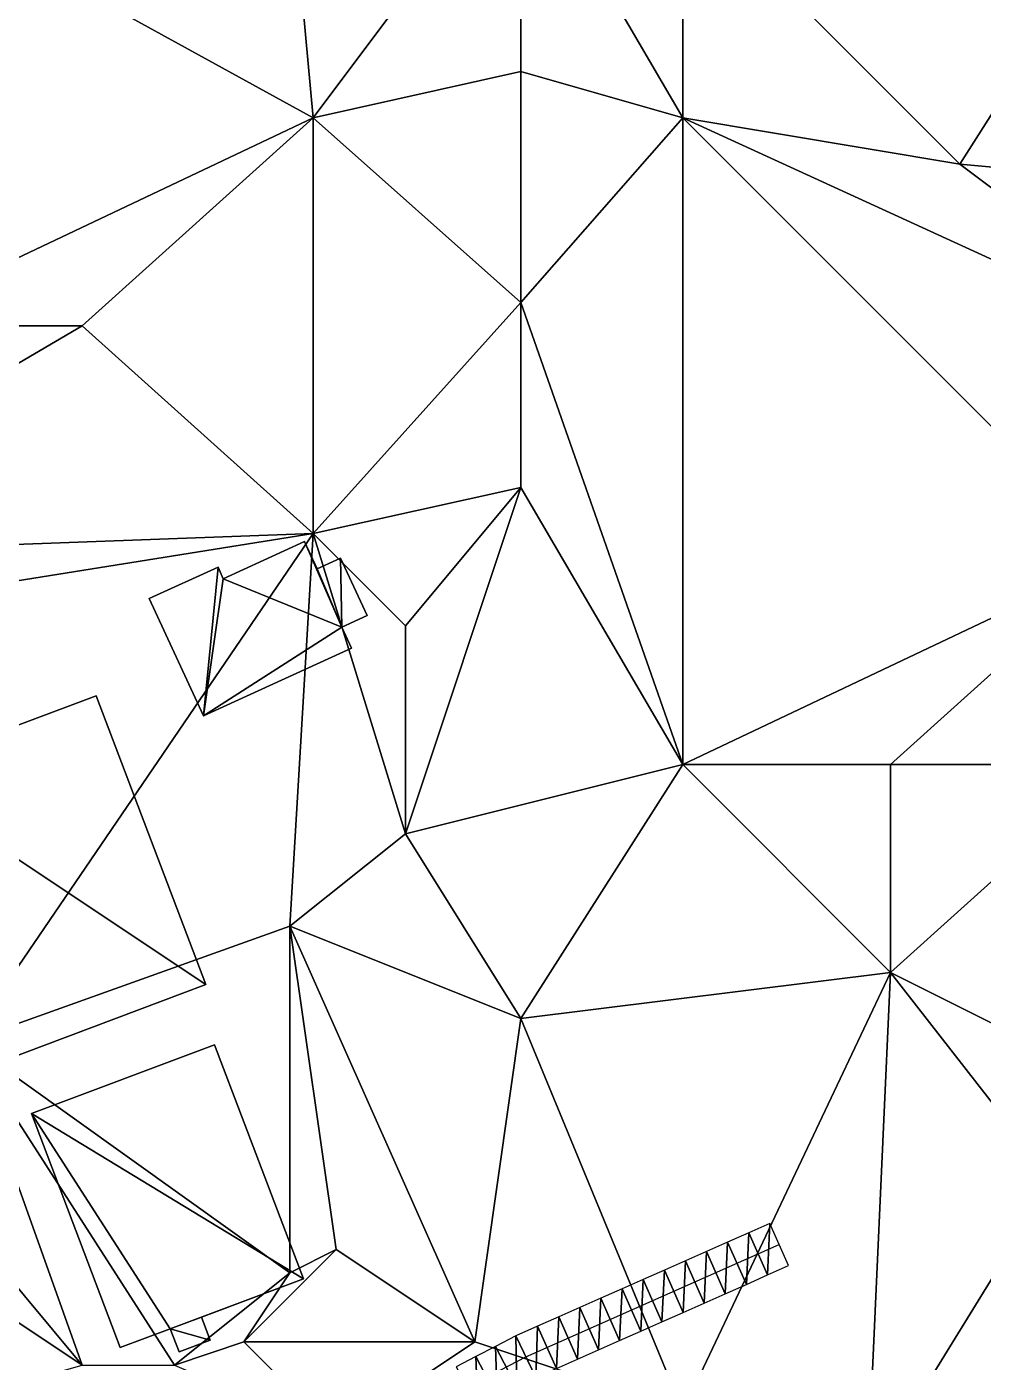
# Model space of a CAD drawing. Header units: metres. Extents: x -1103 to 901, y -902 to 905.
# Drawn here: x 549.2 to 632, y 562.2 to 677.9 of the extents above; entities that cross this region are included whole.
import ezdxf

# ---------------------------------------------------------------- set-up
doc = ezdxf.new("R2010")
doc.units = ezdxf.units.M
for name, color, linetype in [('OSM_BUILDING_FOOTPRINTS', 7, 'CONTINUOUS'), ('OSM_BUILDING_ROOFS', 1, 'CONTINUOUS'), ('OSM_BUILDING_WALLS', 8, 'CONTINUOUS'), ('OSM_ROAD_AXES', 2, 'CONTINUOUS'), ('OSM_ROAD_SURFACE', 9, 'CONTINUOUS'), ('OSM_TERRAIN', 3, 'CONTINUOUS')]:
    doc.layers.add(name, color=color, linetype=linetype)

msp = doc.modelspace()

# ---------------------------------------------------------------- linework, layer by layer
at = {"layer": 'OSM_BUILDING_FOOTPRINTS'}
for points in [[(559.82, 628.37, 8.91), (565.78, 631.08, 8.91), (566.23, 630.09, 8.91), (573.26, 633.3, 8.91), (574.36, 630.95, 8.91), (576.37, 631.86, 8.91), (578.67, 626.91, 8.91), (576.48, 625.9, 8.91), (577.33, 624.08, 8.91), (564.51, 618.23, 8.91), (559.82, 628.37, 8.91)], [(555.21, 619.94, 8.89), (564.71, 594.94, 8.89), (546.77, 588.21, 8.89), (537.26, 613.22, 8.89), (555.21, 619.94, 8.89)], [(565.48, 589.72, 8.87), (573.16, 569.46, 8.87), (564.34, 566.15, 8.87), (565.09, 564.17, 8.87), (562.4, 563.15, 8.87), (561.64, 565.14, 8.87), (557.3, 563.51, 8.87), (549.61, 583.77, 8.87), (565.48, 589.72, 8.87)]]:
    msp.add_polyline3d(points, close=True, dxfattribs=at)
at = {"layer": 'OSM_BUILDING_ROOFS'}
for points in [[(576.48, 625.9, 18.91), (573.26, 633.3, 18.91), (566.23, 630.09, 18.91)], [(576.48, 625.9, 18.91), (574.36, 630.95, 18.91), (573.26, 633.3, 18.91)], [(576.48, 625.9, 18.91), (576.37, 631.86, 18.91), (574.36, 630.95, 18.91)], [(576.48, 625.9, 18.91), (578.67, 626.91, 18.91), (576.37, 631.86, 18.91)], [(565.78, 631.08, 18.91), (559.82, 628.37, 18.91), (564.51, 618.23, 18.91)], [(566.23, 630.09, 18.91), (565.78, 631.08, 18.91), (564.51, 618.23, 18.91)], [(566.23, 630.09, 18.91), (564.51, 618.23, 18.91), (576.48, 625.9, 18.91)], [(564.51, 618.23, 18.91), (577.33, 624.08, 18.91), (576.48, 625.9, 18.91)], [(564.71, 594.94, 18.89), (555.21, 619.94, 18.89), (537.26, 613.22, 18.89)], [(564.71, 594.94, 18.89), (537.26, 613.22, 18.89), (546.77, 588.21, 18.89)], [(573.16, 569.46, 18.87), (565.48, 589.72, 18.87), (549.61, 583.77, 18.87)], [(549.61, 583.77, 18.87), (557.3, 563.51, 18.87), (561.64, 565.14, 18.87)], [(561.64, 565.14, 18.87), (573.16, 569.46, 18.87), (549.61, 583.77, 18.87)], [(561.64, 565.14, 18.87), (564.34, 566.15, 18.87), (573.16, 569.46, 18.87)], [(561.64, 565.14, 18.87), (565.09, 564.17, 18.87), (564.34, 566.15, 18.87)], [(561.64, 565.14, 18.87), (562.4, 563.15, 18.87), (565.09, 564.17, 18.87)]]:
    msp.add_3dface(points, dxfattribs=at)
at = {"layer": 'OSM_BUILDING_WALLS'}
for points in [[(573.26, 633.3, 8.91), (566.23, 630.09, 8.91), (566.23, 630.09, 18.91)], [(573.26, 633.3, 8.91), (566.23, 630.09, 18.91), (573.26, 633.3, 18.91)], [(574.36, 630.95, 8.91), (573.26, 633.3, 8.91), (573.26, 633.3, 18.91)], [(574.36, 630.95, 8.91), (573.26, 633.3, 18.91), (574.36, 630.95, 18.91)], [(576.37, 631.86, 8.91), (574.36, 630.95, 8.91), (574.36, 630.95, 18.91)], [(576.37, 631.86, 8.91), (574.36, 630.95, 18.91), (576.37, 631.86, 18.91)], [(578.67, 626.91, 8.91), (576.37, 631.86, 8.91), (576.37, 631.86, 18.91)], [(578.67, 626.91, 8.91), (576.37, 631.86, 18.91), (578.67, 626.91, 18.91)], [(565.78, 631.08, 8.91), (559.82, 628.37, 8.91), (559.82, 628.37, 18.91)], [(565.78, 631.08, 8.91), (559.82, 628.37, 18.91), (565.78, 631.08, 18.91)], [(566.23, 630.09, 8.91), (565.78, 631.08, 8.91), (565.78, 631.08, 18.91)], [(566.23, 630.09, 8.91), (565.78, 631.08, 18.91), (566.23, 630.09, 18.91)], [(559.82, 628.37, 8.91), (564.51, 618.23, 8.91), (564.51, 618.23, 18.91)], [(559.82, 628.37, 8.91), (564.51, 618.23, 18.91), (559.82, 628.37, 18.91)], [(576.48, 625.9, 8.91), (578.67, 626.91, 8.91), (578.67, 626.91, 18.91)], [(576.48, 625.9, 8.91), (578.67, 626.91, 18.91), (576.48, 625.9, 18.91)], [(577.33, 624.08, 8.91), (576.48, 625.9, 8.91), (576.48, 625.9, 18.91)], [(577.33, 624.08, 8.91), (576.48, 625.9, 18.91), (577.33, 624.08, 18.91)], [(564.51, 618.23, 8.91), (577.33, 624.08, 8.91), (577.33, 624.08, 18.91)], [(564.51, 618.23, 8.91), (577.33, 624.08, 18.91), (564.51, 618.23, 18.91)], [(555.21, 619.94, 8.89), (537.26, 613.22, 8.89), (537.26, 613.22, 18.89)], [(555.21, 619.94, 8.89), (537.26, 613.22, 18.89), (555.21, 619.94, 18.89)], [(564.71, 594.94, 8.89), (555.21, 619.94, 8.89), (555.21, 619.94, 18.89)], [(564.71, 594.94, 8.89), (555.21, 619.94, 18.89), (564.71, 594.94, 18.89)], [(546.77, 588.21, 8.89), (564.71, 594.94, 8.89), (564.71, 594.94, 18.89)], [(546.77, 588.21, 8.89), (564.71, 594.94, 18.89), (546.77, 588.21, 18.89)], [(565.48, 589.72, 8.87), (549.61, 583.77, 8.87), (549.61, 583.77, 18.87)], [(565.48, 589.72, 8.87), (549.61, 583.77, 18.87), (565.48, 589.72, 18.87)], [(573.16, 569.46, 8.87), (565.48, 589.72, 8.87), (565.48, 589.72, 18.87)], [(573.16, 569.46, 8.87), (565.48, 589.72, 18.87), (573.16, 569.46, 18.87)], [(549.61, 583.77, 8.87), (557.3, 563.51, 8.87), (557.3, 563.51, 18.87)], [(549.61, 583.77, 8.87), (557.3, 563.51, 18.87), (549.61, 583.77, 18.87)], [(564.34, 566.15, 8.87), (573.16, 569.46, 8.87), (573.16, 569.46, 18.87)], [(564.34, 566.15, 8.87), (573.16, 569.46, 18.87), (564.34, 566.15, 18.87)], [(565.09, 564.17, 8.87), (564.34, 566.15, 8.87), (564.34, 566.15, 18.87)], [(565.09, 564.17, 8.87), (564.34, 566.15, 18.87), (565.09, 564.17, 18.87)], [(557.3, 563.51, 8.87), (561.64, 565.14, 8.87), (561.64, 565.14, 18.87)], [(557.3, 563.51, 8.87), (561.64, 565.14, 18.87), (557.3, 563.51, 18.87)], [(561.64, 565.14, 8.87), (562.4, 563.15, 8.87), (562.4, 563.15, 18.87)], [(561.64, 565.14, 8.87), (562.4, 563.15, 18.87), (561.64, 565.14, 18.87)], [(562.4, 563.15, 8.87), (565.09, 564.17, 8.87), (565.09, 564.17, 18.87)], [(562.4, 563.15, 8.87), (565.09, 564.17, 18.87), (562.4, 563.15, 18.87)]]:
    msp.add_3dface(points, dxfattribs=at)
at = {"layer": 'OSM_ROAD_AXES'}
msp.add_polyline3d([(522.45, 518.7, 17.38), (540.38, 530.92, 15.19), (560.25, 543.74, 11.91), (577.14, 554.77, 9.55), (592.42, 562.72, 8.82), (614.36, 572.44, 7.98)], dxfattribs=at)
at = {"layer": 'OSM_ROAD_SURFACE'}
for points in [[(613.34, 569.8, 8.03), (613.55, 574.27, 8.05), (611.72, 573.46, 8.09)], [(613.34, 569.8, 8.03), (615.17, 570.61, 8.02), (613.55, 574.27, 8.05)], [(609.69, 568.18, 8.07), (609.89, 572.65, 8.13), (608.07, 571.84, 8.18)], [(609.69, 568.18, 8.07), (611.51, 568.99, 8.04), (609.89, 572.65, 8.13)], [(611.51, 568.99, 8.04), (611.72, 573.46, 8.09), (609.89, 572.65, 8.13)], [(611.51, 568.99, 8.04), (613.34, 569.8, 8.03), (611.72, 573.46, 8.09)], [(607.86, 567.37, 8.11), (608.07, 571.84, 8.18), (606.24, 571.03, 8.22)], [(607.86, 567.37, 8.11), (609.69, 568.18, 8.07), (608.07, 571.84, 8.18)], [(604.2, 565.75, 8.2), (604.41, 570.22, 8.26), (602.58, 569.41, 8.3)], [(604.2, 565.75, 8.2), (606.03, 566.56, 8.15), (604.41, 570.22, 8.26)], [(606.03, 566.56, 8.15), (606.24, 571.03, 8.22), (604.41, 570.22, 8.26)], [(606.03, 566.56, 8.15), (607.86, 567.37, 8.11), (606.24, 571.03, 8.22)], [(602.37, 564.94, 8.26), (602.58, 569.41, 8.3), (600.75, 568.6, 8.37)], [(602.37, 564.94, 8.26), (604.2, 565.75, 8.2), (602.58, 569.41, 8.3)], [(600.54, 564.13, 8.37), (600.75, 568.6, 8.37), (598.92, 567.79, 8.48)], [(600.54, 564.13, 8.37), (602.37, 564.94, 8.26), (600.75, 568.6, 8.37)], [(596.89, 562.51, 8.59), (597.1, 566.98, 8.59), (595.27, 566.17, 8.7)], [(596.89, 562.51, 8.59), (598.72, 563.32, 8.48), (597.1, 566.98, 8.59)], [(598.72, 563.32, 8.48), (598.92, 567.79, 8.48), (597.1, 566.98, 8.59)], [(598.72, 563.32, 8.48), (600.54, 564.13, 8.37), (598.92, 567.79, 8.48)], [(595.06, 561.7, 8.7), (595.27, 566.17, 8.7), (593.44, 565.36, 8.81)], [(595.06, 561.7, 8.7), (596.89, 562.51, 8.59), (595.27, 566.17, 8.7)], [(591.64, 560.07, 8.88), (591.55, 564.52, 8.93), (589.8, 563.61, 9.03)], [(593.28, 560.92, 8.79), (593.44, 565.36, 8.81), (591.55, 564.52, 8.93)], [(591.64, 560.07, 8.88), (593.28, 560.92, 8.79), (591.55, 564.52, 8.93)], [(593.28, 560.92, 8.79), (595.06, 561.7, 8.7), (593.44, 565.36, 8.81)], [(589.95, 559.18, 8.96), (589.8, 563.61, 9.03), (588.1, 562.73, 9.12)], [(589.95, 559.18, 8.96), (591.64, 560.07, 8.88), (589.8, 563.61, 9.03)], [(588.25, 558.3, 9.04), (588.1, 562.73, 9.12), (586.4, 561.85, 9.21)], [(588.25, 558.3, 9.04), (589.95, 559.18, 8.96), (588.1, 562.73, 9.12)]]:
    msp.add_3dface(points, dxfattribs=at)
at = {"layer": 'OSM_TERRAIN'}
for points in [[(574, 670, 12.86), (592, 694, 12.78), (572, 692, 12.89)], [(574, 670, 12.86), (592, 674, 12.88), (592, 694, 12.78)], [(592, 674, 12.88), (606, 670, 11.89), (592, 694, 12.78)], [(592, 694, 12.78), (606, 670, 11.89), (606, 690, 12.01)], [(536, 652, 11.02), (574, 670, 12.86), (534, 692, 10.97)], [(574, 670, 12.86), (572, 692, 12.89), (534, 692, 10.97)], [(606, 670, 11.89), (630, 666, 9.63), (606, 690, 12.01)], [(630, 666, 9.63), (644, 688, 8.1), (606, 690, 12.01)], [(652, 664, 8.11), (644, 688, 8.1), (630, 666, 9.63)], [(592, 654, 11.1), (592, 674, 12.88), (574, 670, 12.86)], [(592, 654, 11.1), (606, 670, 11.89), (592, 674, 12.88)], [(554, 652, 11.91), (574, 670, 12.86), (536, 652, 11.02)], [(574, 634, 10.96), (574, 670, 12.86), (554, 652, 11.91)], [(574, 634, 10.96), (592, 654, 11.1), (574, 670, 12.86)], [(592, 654, 11.1), (606, 614, 8.96), (606, 670, 11.89)], [(606, 614, 8.96), (644, 632, 8.05), (606, 670, 11.89)], [(606, 670, 11.89), (644, 632, 8.05), (654, 648, 8.02)], [(654, 648, 8.02), (630, 666, 9.63), (606, 670, 11.89)], [(654, 648, 8.02), (652, 664, 8.11), (630, 666, 9.63)], [(574, 634, 10.96), (592, 638, 10.18), (592, 654, 11.1)], [(592, 638, 10.18), (606, 614, 8.96), (592, 654, 11.1)], [(520, 632, 10.91), (554, 652, 11.91), (536, 652, 11.02)], [(520, 632, 10.91), (574, 634, 10.96), (554, 652, 11.91)], [(582, 626, 10.52), (592, 638, 10.18), (574, 634, 10.96)], [(582, 626, 10.52), (582, 608, 10.22), (592, 638, 10.18)], [(582, 608, 10.22), (606, 614, 8.96), (592, 638, 10.18)], [(524, 626, 10.97), (574, 634, 10.96), (520, 632, 10.91)], [(524, 626, 10.97), (544, 590, 10.86), (574, 634, 10.96)], [(544, 590, 10.86), (572, 600, 10.91), (574, 634, 10.96)], [(572, 600, 10.91), (582, 608, 10.22), (574, 634, 10.96)], [(574, 634, 10.96), (582, 608, 10.22), (582, 626, 10.52)], [(606, 614, 8.96), (624, 614, 8.9), (644, 632, 8.05)], [(624, 614, 8.9), (644, 614, 8.14), (644, 632, 8.05)], [(592, 592, 8.92), (606, 614, 8.96), (582, 608, 10.22)], [(592, 592, 8.92), (624, 596, 8.03), (606, 614, 8.96)], [(606, 614, 8.96), (624, 596, 8.03), (624, 614, 8.9)], [(624, 596, 8.03), (664, 576, 9.86), (644, 614, 8.14)], [(624, 596, 8.03), (644, 614, 8.14), (624, 614, 8.9)], [(572, 600, 10.91), (592, 592, 8.92), (582, 608, 10.22)], [(572, 570, 11), (572, 600, 10.91), (544, 590, 10.86)], [(576, 572, 10.37), (588, 564, 9.1), (572, 600, 10.91)], [(572, 570, 11), (576, 572, 10.37), (572, 600, 10.91)], [(588, 564, 9.1), (592, 592, 8.92), (572, 600, 10.91)], [(592, 592, 8.92), (606, 558, 7.97), (624, 596, 8.03)], [(606, 558, 7.97), (622, 552, 7.82), (624, 596, 8.03)], [(622, 552, 7.82), (638, 578, 8.61), (624, 596, 8.03)], [(638, 578, 8.61), (664, 576, 9.86), (624, 596, 8.03)], [(606, 558, 7.97), (592, 592, 8.92), (588, 564, 9.1)], [(554, 562, 11.65), (562, 562, 11), (544, 590, 10.86)], [(562, 562, 11), (572, 570, 11), (544, 590, 10.86)], [(544, 590, 10.86), (544, 574, 11.3), (554, 562, 11.65)], [(622, 552, 7.82), (646, 558, 8.12), (638, 578, 8.61)], [(542, 570, 11.92), (554, 562, 11.65), (544, 574, 11.3)], [(588, 564, 9.1), (576, 572, 10.37), (568, 564, 10.66)], [(568, 564, 10.66), (576, 572, 10.37), (572, 570, 11)], [(542, 570, 11.92), (540, 558, 12.75), (554, 562, 11.65)], [(562, 562, 11), (568, 564, 10.66), (572, 570, 11)], [(576, 556, 9.66), (568, 564, 10.66), (562, 562, 11)], [(576, 556, 9.66), (588, 564, 9.1), (568, 564, 10.66)], [(576, 556, 9.66), (606, 558, 7.97), (588, 564, 9.1)]]:
    msp.add_3dface(points, dxfattribs=at)

doc.saveas('drawing.dxf')
